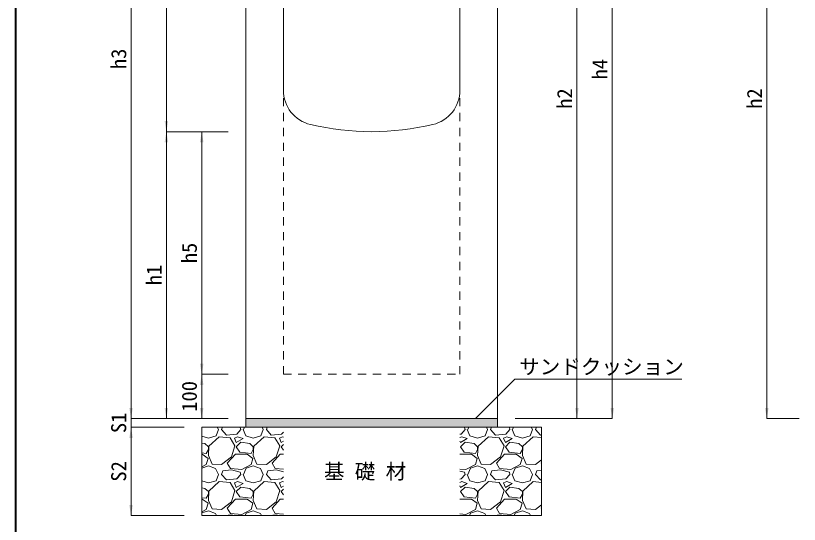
# Model space of a CAD drawing. Units: millimetres at full size; details may follow other scales. Extents: x 95 to 26200, y 7460 to 13400.
# Drawn here: x 18200 to 19975, y 9858 to 11011 of the extents above; entities that cross this region are included whole.
import ezdxf
from ezdxf.enums import TextEntityAlignment as Align

# ---------------------------------------------------------------- set-up
doc = ezdxf.new("R2010")
doc.units = ezdxf.units.MM
doc.header["$LTSCALE"] = 25
doc.linetypes.add('USER1', pattern=[1.35, 0.75, -0.6])
for name, color, linetype, lineweight in [('インサート', 3, 'USER1', 5), ('ハッチング_基礎', 150, 'Continuous', 5), ('図枠', 7, 'Continuous', 5), ('寸法線', 7, 'Continuous', 13), ('引出線', 4, 'Continuous', 9), ('本体', 2, 'Continuous', 20), ('舗装・基礎', 7, 'Continuous', 20)]:
    doc.layers.add(name, color=color, linetype=linetype, lineweight=lineweight)
doc.layers.add('ハッチング', color=7, linetype='Continuous')
doc.layers.add('文字', color=7, linetype='Continuous')
doc.styles.add('ＭＳ ゴシック', font='')
doc.styles.get('ＭＳ ゴシック').set_extended_font_data('MS Gothic')

# ---------------------------------------------------------------- blocks, each defined once
blk = doc.blocks.new('filled_arrow')
at = {"color": 0, "linetype": 'Continuous', "lineweight": -2}
blk.add_solid([(7.5, 1.25), (0, 0), (7.5, -1.25)], dxfattribs=at)

msp = doc.modelspace()

# ---------------------------------------------------------------- hatches: boundary and pattern name
at = {"layer": 'ハッチング'}
msp.add_hatch(color=256, dxfattribs=at).paths.add_polyline_path([(19291.34, 10078.28), (19291.34, 10098.28), (18721.34, 10098.28), (18721.34, 10078.28)])

# ---------------------------------------------------------------- linework, layer by layer
at = {"layer": 'インサート', "lineweight": 9}
msp.add_line((18721.34, 10640.03), (18721.34, 10656.53), dxfattribs=at)
at = {"layer": 'ハッチング_基礎'}
for p, q in [((18653.97, 10058.68), (18659.05, 10072.91)), ((18656.57, 10078.28), (18659.05, 10072.91)), ((18666.16, 10072.91), (18668.17, 10078.28)), ((18677.33, 10060.71), (18666.16, 10072.91)), ((18709.85, 10072.91), (18700.7, 10062.75)), ((18708.83, 10077.99), (18707.65, 10078.28)), ((18709.85, 10072.91), (18708.83, 10077.99)), ((18714.93, 10072.91), (18721.02, 10058.68)), ((18715.94, 10072.91), (18718.25, 10078.28)), ((18755.57, 10058.68), (18760.65, 10072.91)), ((18758.17, 10078.28), (18760.65, 10072.91)), ((18767.76, 10072.91), (18769.77, 10078.28)), ((18778.93, 10060.71), (18767.76, 10072.91)), ((18806.34, 10067.23), (18802.3, 10062.75)), ((19217.85, 10072.91), (19208.7, 10062.75)), ((19216.83, 10077.99), (19215.65, 10078.28)), ((19217.85, 10072.91), (19216.83, 10077.99)), ((19222.93, 10072.91), (19229.02, 10058.68)), ((19223.94, 10072.91), (19226.25, 10078.28)), ((19263.57, 10058.68), (19268.65, 10072.91)), ((19266.17, 10078.28), (19268.65, 10072.91)), ((19275.76, 10072.91), (19277.77, 10078.28)), ((19286.93, 10060.71), (19275.76, 10072.91)), ((19319.45, 10072.91), (19310.3, 10062.75)), ((19318.43, 10077.99), (19317.25, 10078.28)), ((19319.45, 10072.91), (19318.43, 10077.99)), ((19324.53, 10072.91), (19330.62, 10058.68)), ((19325.54, 10072.91), (19327.85, 10078.28)), ((19365.17, 10058.68), (19370.25, 10072.91)), ((19367.77, 10078.28), (19370.25, 10072.91)), ((19377.36, 10072.91), (19379.37, 10078.28)), ((19388.53, 10060.71), (19377.36, 10072.91)), ((18621.34, 10058.12), (18636.69, 10053.6)), ((18636.69, 10053.6), (18653.97, 10058.68)), ((18661.08, 10056.65), (18637.71, 10035.32)), ((18685.46, 10054.62), (18661.08, 10056.65)), ((18700.7, 10062.75), (18677.33, 10060.71)), ((18696.64, 10036.33), (18685.46, 10054.62)), ((18702.73, 10056.65), (18695.62, 10053.6)), ((18695.62, 10053.6), (18699.69, 10043.44)), ((18699.69, 10043.44), (18714.93, 10052.59)), ((18714.93, 10052.59), (18702.73, 10056.65)), ((18721.02, 10058.68), (18738.29, 10053.6)), ((18738.29, 10053.6), (18755.57, 10058.68)), ((18762.68, 10056.65), (18739.31, 10035.32)), ((18787.06, 10054.62), (18762.68, 10056.65)), ((18802.3, 10062.75), (18778.93, 10060.71)), ((18798.24, 10036.33), (18787.06, 10054.62)), ((18804.33, 10056.65), (18797.22, 10053.6)), ((18797.22, 10053.6), (18801.29, 10043.44)), ((18801.29, 10043.44), (18806.34, 10046.48)), ((18806.34, 10055.98), (18804.33, 10056.65)), ((19208.7, 10062.75), (19206.34, 10062.54)), ((19210.73, 10056.65), (19206.34, 10054.77)), ((19206.34, 10046.8), (19207.69, 10043.44)), ((19207.69, 10043.44), (19222.93, 10052.59)), ((19222.93, 10052.59), (19210.73, 10056.65)), ((19229.02, 10058.68), (19246.29, 10053.6)), ((19246.29, 10053.6), (19263.57, 10058.68)), ((19270.68, 10056.65), (19247.31, 10035.32)), ((19295.06, 10054.62), (19270.68, 10056.65)), ((19310.3, 10062.75), (19286.93, 10060.71)), ((19306.24, 10036.33), (19295.06, 10054.62)), ((19312.33, 10056.65), (19305.22, 10053.6)), ((19305.22, 10053.6), (19309.29, 10043.44)), ((19309.29, 10043.44), (19324.53, 10052.59)), ((19324.53, 10052.59), (19312.33, 10056.65)), ((19330.62, 10058.68), (19347.89, 10053.6)), ((19347.89, 10053.6), (19365.17, 10058.68)), ((19372.28, 10056.65), (19348.91, 10035.32)), ((19391.34, 10055.06), (19372.28, 10056.65)), ((19391.34, 10060.96), (19388.53, 10060.71)), ((18628.57, 10041.41), (18621.34, 10042.49)), ((18636.69, 10034.3), (18628.57, 10041.41)), ((18637.71, 10035.31), (18636.69, 10013.98)), ((18636.69, 10028.2), (18636.69, 10034.3)), ((18688.51, 10010.93), (18696.64, 10036.33)), ((18709.85, 10044.46), (18699.69, 10034.3)), ((18699.69, 10034.3), (18707.81, 10022.11)), ((18730.17, 10041.41), (18709.85, 10044.46)), ((18738.29, 10034.3), (18730.17, 10041.41)), ((18739.31, 10035.31), (18738.29, 10013.98)), ((18738.29, 10028.2), (18738.29, 10034.3)), ((18790.11, 10010.93), (18798.24, 10036.33)), ((18806.34, 10039.35), (18801.29, 10034.3)), ((18801.29, 10034.3), (18806.34, 10026.72)), ((19217.85, 10044.46), (19207.69, 10034.3)), ((19207.69, 10034.3), (19215.81, 10022.11)), ((19238.17, 10041.41), (19217.85, 10044.46)), ((19246.29, 10034.3), (19238.17, 10041.41)), ((19247.31, 10035.31), (19246.29, 10013.98)), ((19246.29, 10028.2), (19246.29, 10034.3)), ((19298.11, 10010.93), (19306.24, 10036.33)), ((19319.45, 10044.46), (19309.29, 10034.3)), ((19309.29, 10034.3), (19317.41, 10022.11)), ((19339.77, 10041.41), (19319.45, 10044.46)), ((19347.89, 10034.3), (19339.77, 10041.41)), ((19348.91, 10035.31), (19347.89, 10013.98)), ((19347.89, 10028.2), (19347.89, 10034.3)), ((18621.34, 10020.29), (18631.61, 10019.06)), ((18621.34, 10017.03), (18622.47, 10017.03)), ((18622.47, 10017.03), (18635.68, 10007.88)), ((18631.61, 10019.06), (18636.69, 10028.2)), ((18636.69, 10013.98), (18644.82, 9994.67)), ((18666.16, 9993.66), (18688.51, 10010.93)), ((18679.37, 9996.71), (18697.65, 10017.03)), ((18697.65, 10017.03), (18724.07, 10017.03)), ((18707.81, 10022.11), (18733.21, 10019.06)), ((18724.07, 10017.03), (18737.28, 10007.88)), ((18733.21, 10019.06), (18738.29, 10028.2)), ((18738.29, 10013.98), (18746.42, 9994.67)), ((18767.76, 9993.66), (18790.11, 10010.93)), ((18780.97, 9996.71), (18799.25, 10017.03)), ((18799.25, 10017.03), (18806.34, 10017.03)), ((19206.34, 10017.03), (19232.07, 10017.03)), ((19215.81, 10022.11), (19241.21, 10019.06)), ((19232.07, 10017.03), (19245.28, 10007.88)), ((19241.21, 10019.06), (19246.29, 10028.2)), ((19246.29, 10013.98), (19254.42, 9994.67)), ((19275.76, 9993.66), (19298.11, 10010.93)), ((19288.97, 9996.71), (19307.25, 10017.03)), ((19307.25, 10017.03), (19333.67, 10017.03)), ((19317.41, 10022.11), (19342.81, 10019.06)), ((19333.67, 10017.03), (19346.88, 10007.88)), ((19342.81, 10019.06), (19347.89, 10028.2)), ((19347.89, 10013.98), (19356.02, 9994.67)), ((18631.61, 9993.66), (18621.34, 9988.28)), ((18635.68, 10007.88), (18631.61, 9993.66)), ((18644.82, 9994.67), (18666.16, 9993.66)), ((18686.48, 9984.51), (18679.37, 9996.71)), ((18733.21, 9993.66), (18711.88, 9982.48)), ((18737.28, 10007.88), (18733.21, 9993.66)), ((18746.42, 9994.67), (18767.76, 9993.66)), ((18788.08, 9984.51), (18780.97, 9996.71)), ((19241.21, 9993.66), (19219.88, 9982.48)), ((19245.28, 10007.88), (19241.21, 9993.66)), ((19254.42, 9994.67), (19275.76, 9993.66)), ((19296.08, 9984.51), (19288.97, 9996.71)), ((19342.81, 9993.66), (19321.48, 9982.48)), ((19346.88, 10007.88), (19342.81, 9993.66)), ((19356.02, 9994.67), (19377.36, 9993.66)), ((19377.36, 9993.66), (19391.34, 10004.46)), ((19390.57, 9996.71), (19391.34, 9997.57)), ((19391.34, 9995.38), (19390.57, 9996.71)), ((18621.34, 9985.81), (18636.69, 9990.61)), ((18636.69, 9990.61), (18652.95, 9984.51)), ((18652.95, 9984.51), (18659.05, 9971.31)), ((18666.16, 9971.31), (18669.21, 9979.43)), ((18688.51, 9981.47), (18669.21, 9979.43)), ((18711.88, 9982.48), (18686.48, 9984.51)), ((18708.83, 9976.39), (18688.51, 9981.47)), ((18709.85, 9971.31), (18708.83, 9976.39)), ((18715.94, 9971.31), (18722.04, 9985.53)), ((18722.04, 9985.53), (18738.29, 9990.61)), ((18738.29, 9990.61), (18754.55, 9984.51)), ((18754.55, 9984.51), (18760.65, 9971.31)), ((18767.76, 9971.31), (18770.81, 9979.43)), ((18790.11, 9981.47), (18770.81, 9979.43)), ((18806.34, 9983.05), (18788.08, 9984.51)), ((18806.34, 9977.41), (18790.11, 9981.47)), ((19219.88, 9982.48), (19206.34, 9983.57)), ((19216.83, 9976.39), (19206.34, 9979.01)), ((19217.85, 9971.31), (19216.83, 9976.39)), ((19223.94, 9971.31), (19230.04, 9985.53)), ((19230.04, 9985.53), (19246.29, 9990.61)), ((19246.29, 9990.61), (19262.55, 9984.51)), ((19262.55, 9984.51), (19268.65, 9971.31)), ((19275.76, 9971.31), (19278.81, 9979.43)), ((19298.11, 9981.47), (19278.81, 9979.43)), ((19321.48, 9982.48), (19296.08, 9984.51)), ((19318.43, 9976.39), (19298.11, 9981.47)), ((19319.45, 9971.31), (19318.43, 9976.39)), ((19325.54, 9971.31), (19331.64, 9985.53)), ((19331.64, 9985.53), (19347.89, 9990.61)), ((19347.89, 9990.61), (19364.15, 9984.51)), ((19364.15, 9984.51), (19370.25, 9971.31)), ((19377.36, 9971.31), (19380.41, 9979.43)), ((19391.34, 9980.59), (19380.41, 9979.43)), ((18653.97, 9957.08), (18659.05, 9971.31)), ((18677.33, 9959.11), (18666.16, 9971.31)), ((18700.7, 9961.15), (18677.33, 9959.11)), ((18709.85, 9971.31), (18700.7, 9961.15)), ((18714.93, 9971.31), (18721.02, 9957.08)), ((18755.57, 9957.08), (18760.65, 9971.31)), ((18778.93, 9959.11), (18767.76, 9971.31)), ((18802.3, 9961.15), (18778.93, 9959.11)), ((18806.34, 9965.63), (18802.3, 9961.15)), ((19208.7, 9961.15), (19206.34, 9960.94)), ((19217.85, 9971.31), (19208.7, 9961.15)), ((19222.93, 9971.31), (19229.02, 9957.08)), ((19263.57, 9957.08), (19268.65, 9971.31)), ((19286.93, 9959.11), (19275.76, 9971.31)), ((19310.3, 9961.15), (19286.93, 9959.11)), ((19319.45, 9971.31), (19310.3, 9961.15)), ((19324.53, 9971.31), (19330.62, 9957.08)), ((19365.17, 9957.08), (19370.25, 9971.31)), ((19388.53, 9959.11), (19377.36, 9971.31)), ((19391.34, 9959.36), (19388.53, 9959.11)), ((18621.34, 9956.52), (18636.69, 9952)), ((18628.57, 9939.81), (18621.34, 9940.89)), ((18636.69, 9932.7), (18628.57, 9939.81)), ((18636.69, 9952), (18653.97, 9957.08)), ((18661.08, 9955.05), (18637.71, 9933.72)), ((18685.46, 9953.02), (18661.08, 9955.05)), ((18696.64, 9934.73), (18685.46, 9953.02)), ((18702.73, 9955.05), (18695.62, 9952)), ((18695.62, 9952), (18699.69, 9941.84)), ((18699.69, 9941.84), (18714.93, 9950.99)), ((18709.85, 9942.86), (18699.69, 9932.7)), ((18714.93, 9950.99), (18702.73, 9955.05)), ((18730.17, 9939.81), (18709.85, 9942.86)), ((18721.02, 9957.08), (18738.29, 9952)), ((18738.29, 9932.7), (18730.17, 9939.81)), ((18738.29, 9952), (18755.57, 9957.08)), ((18762.68, 9955.05), (18739.31, 9933.72)), ((18787.06, 9953.02), (18762.68, 9955.05)), ((18798.24, 9934.73), (18787.06, 9953.02)), ((18804.33, 9955.05), (18797.22, 9952)), ((18797.22, 9952), (18801.29, 9941.84)), ((18801.29, 9941.84), (18806.34, 9944.88)), ((18806.34, 9954.38), (18804.33, 9955.05)), ((19210.73, 9955.05), (19206.34, 9953.17)), ((19206.34, 9945.2), (19207.69, 9941.84)), ((19207.69, 9941.84), (19222.93, 9950.99)), ((19217.85, 9942.86), (19207.69, 9932.7)), ((19222.93, 9950.99), (19210.73, 9955.05)), ((19238.17, 9939.81), (19217.85, 9942.86)), ((19229.02, 9957.08), (19246.29, 9952)), ((19246.29, 9932.7), (19238.17, 9939.81)), ((19246.29, 9952), (19263.57, 9957.08)), ((19270.68, 9955.05), (19247.31, 9933.72)), ((19295.06, 9953.02), (19270.68, 9955.05)), ((19306.24, 9934.73), (19295.06, 9953.02)), ((19312.33, 9955.05), (19305.22, 9952)), ((19305.22, 9952), (19309.29, 9941.84)), ((19309.29, 9941.84), (19324.53, 9950.99)), ((19319.45, 9942.86), (19309.29, 9932.7)), ((19324.53, 9950.99), (19312.33, 9955.05)), ((19339.77, 9939.81), (19319.45, 9942.86)), ((19330.62, 9957.08), (19347.89, 9952)), ((19347.89, 9932.7), (19339.77, 9939.81)), ((19347.89, 9952), (19365.17, 9957.08)), ((19372.28, 9955.05), (19348.91, 9933.72)), ((19391.34, 9953.46), (19372.28, 9955.05)), ((18631.61, 9917.46), (18636.69, 9926.6)), ((18637.71, 9933.71), (18636.69, 9912.38)), ((18636.69, 9926.6), (18636.69, 9932.7)), ((18688.51, 9909.33), (18696.64, 9934.73)), ((18699.69, 9932.7), (18707.81, 9920.51)), ((18733.21, 9917.46), (18738.29, 9926.6)), ((18739.31, 9933.71), (18738.29, 9912.38)), ((18738.29, 9926.6), (18738.29, 9932.7)), ((18790.11, 9909.33), (18798.24, 9934.73)), ((18806.34, 9937.75), (18801.29, 9932.7)), ((18801.29, 9932.7), (18806.34, 9925.12)), ((19207.69, 9932.7), (19215.81, 9920.51)), ((19241.21, 9917.46), (19246.29, 9926.6)), ((19247.31, 9933.71), (19246.29, 9912.38)), ((19246.29, 9926.6), (19246.29, 9932.7)), ((19298.11, 9909.33), (19306.24, 9934.73)), ((19309.29, 9932.7), (19317.41, 9920.51)), ((19342.81, 9917.46), (19347.89, 9926.6)), ((19348.91, 9933.71), (19347.89, 9912.38)), ((19347.89, 9926.6), (19347.89, 9932.7)), ((18621.34, 9918.69), (18631.61, 9917.46)), ((18621.34, 9915.43), (18622.47, 9915.43)), ((18622.47, 9915.43), (18635.68, 9906.28)), ((18635.68, 9906.28), (18631.61, 9892.06)), ((18636.69, 9912.38), (18644.82, 9893.07)), ((18666.16, 9892.06), (18688.51, 9909.33)), ((18679.37, 9895.11), (18697.65, 9915.43)), ((18697.65, 9915.43), (18724.07, 9915.43)), ((18707.81, 9920.51), (18733.21, 9917.46)), ((18724.07, 9915.43), (18737.28, 9906.28)), ((18737.28, 9906.28), (18733.21, 9892.06)), ((18738.29, 9912.38), (18746.42, 9893.07)), ((18767.76, 9892.06), (18790.11, 9909.33)), ((18780.97, 9895.11), (18799.25, 9915.43)), ((18799.25, 9915.43), (18806.34, 9915.43)), ((19206.34, 9915.43), (19232.07, 9915.43)), ((19215.81, 9920.51), (19241.21, 9917.46)), ((19232.07, 9915.43), (19245.28, 9906.28)), ((19245.28, 9906.28), (19241.21, 9892.06)), ((19246.29, 9912.38), (19254.42, 9893.07)), ((19275.76, 9892.06), (19298.11, 9909.33)), ((19288.97, 9895.11), (19307.25, 9915.43)), ((19307.25, 9915.43), (19333.67, 9915.43)), ((19317.41, 9920.51), (19342.81, 9917.46)), ((19333.67, 9915.43), (19346.88, 9906.28)), ((19346.88, 9906.28), (19342.81, 9892.06)), ((19347.89, 9912.38), (19356.02, 9893.07)), ((18631.61, 9892.06), (18621.34, 9886.68)), ((18621.34, 9884.21), (18636.69, 9889.01)), ((18636.69, 9889.01), (18652.95, 9882.91)), ((18644.82, 9893.07), (18666.16, 9892.06)), ((18686.48, 9882.91), (18679.37, 9895.11)), ((18733.21, 9892.06), (18711.88, 9880.88)), ((18722.04, 9883.93), (18738.29, 9889.01)), ((18738.29, 9889.01), (18754.55, 9882.91)), ((18746.42, 9893.07), (18767.76, 9892.06)), ((18788.08, 9882.91), (18780.97, 9895.11)), ((19241.21, 9892.06), (19219.88, 9880.88)), ((19230.04, 9883.93), (19246.29, 9889.01)), ((19246.29, 9889.01), (19262.55, 9882.91)), ((19254.42, 9893.07), (19275.76, 9892.06)), ((19296.08, 9882.91), (19288.97, 9895.11)), ((19342.81, 9892.06), (19321.48, 9880.88)), ((19331.64, 9883.93), (19347.89, 9889.01)), ((19347.89, 9889.01), (19364.15, 9882.91)), ((19356.02, 9893.07), (19377.36, 9892.06)), ((19377.36, 9892.06), (19391.34, 9902.86)), ((19390.57, 9895.11), (19391.34, 9895.97)), ((19391.34, 9893.78), (19390.57, 9895.11)), ((18652.95, 9882.91), (18655.09, 9878.28)), ((18688.51, 9879.87), (18673.45, 9878.28)), ((18711.88, 9880.88), (18686.48, 9882.91)), ((18694.85, 9878.28), (18688.51, 9879.87)), ((18719.62, 9878.28), (18722.04, 9883.93)), ((18754.55, 9882.91), (18756.69, 9878.28)), ((18790.11, 9879.87), (18775.05, 9878.28)), ((18806.34, 9881.45), (18788.08, 9882.91)), ((18796.45, 9878.28), (18790.11, 9879.87)), ((19219.88, 9880.88), (19206.34, 9881.97)), ((19227.62, 9878.28), (19230.04, 9883.93)), ((19262.55, 9882.91), (19264.69, 9878.28)), ((19298.11, 9879.87), (19283.05, 9878.28)), ((19321.48, 9880.88), (19296.08, 9882.91)), ((19304.45, 9878.28), (19298.11, 9879.87)), ((19329.22, 9878.28), (19331.64, 9883.93)), ((19364.15, 9882.91), (19366.29, 9878.28)), ((19391.34, 9878.99), (19384.65, 9878.28))]:
    msp.add_line(p, q, dxfattribs=at)
at = {"layer": '図枠', "lineweight": 40}
for p in [(18200, 7799.96), (18200, 7659.96)]:
    msp.add_line(p, (18200, 13199.96), dxfattribs=at)
at = {"layer": '寸法線'}
for p, q in [((18461.34, 11728.28), (18461.34, 10098.28)), ((19551.34, 10098.28), (19551.34, 11681.28)), ((18541.34, 11548.28), (18541.34, 10748.28)), ((19471.34, 11548.28), (19471.34, 10098.28)), ((19901.34, 11548.28), (19901.34, 10098.28)), ((18681.34, 10748.28), (18541.34, 10748.28)), ((18541.34, 10748.28), (18541.34, 10098.28)), ((18681.34, 10748.28), (18541.34, 10748.28)), ((18621.34, 10198.28), (18621.34, 10748.28)), ((18681.34, 10748.28), (18621.34, 10748.28)), ((18681.34, 10198.28), (18621.34, 10198.28)), ((18621.34, 10098.28), (18621.34, 10198.28)), ((18681.34, 10198.28), (18621.34, 10198.28)), ((18461.34, 10146.28), (18461.34, 10030.28)), ((18681.34, 10098.28), (18461.34, 10098.28)), ((18681.34, 10098.28), (18461.34, 10098.28)), ((18681.34, 10098.28), (18541.34, 10098.28)), ((18681.34, 10098.28), (18621.34, 10098.28)), ((19331.34, 10098.28), (19471.34, 10098.28)), ((19331.34, 10098.28), (19551.34, 10098.28)), ((19974.96, 10098.28), (19901.34, 10098.28)), ((18581.34, 10078.28), (18461.34, 10078.28)), ((18461.34, 10078.28), (18461.34, 9878.28)), ((18581.34, 10078.28), (18461.34, 10078.28)), ((18581.34, 9878.28), (18461.34, 9878.28))]:
    msp.add_line(p, q, dxfattribs=at)
at = {"layer": '引出線'}
msp.add_lwpolyline([(19241.34, 10098.28), (19330.3, 10187.24), (19708.52, 10187.24)], dxfattribs=at)
at = {"layer": '本体'}
for p, q in [((18721.34, 10098.28), (18721.34, 11548.28)), ((18806.34, 10842.32), (18806.34, 11548.28)), ((19206.34, 10842.32), (19206.34, 11548.28)), ((19291.34, 10098.28), (19291.34, 11548.28)), ((18721.34, 10098.28), (19291.34, 10098.28)), ((19261.34, 10098.28), (18721.34, 10098.28))]:
    msp.add_line(p, q, dxfattribs=at)
at = {"layer": '本体', "linetype": 'USER1', "lineweight": 15}
for p, q in [((18806.34, 10198.28), (18806.34, 10842.32)), ((19206.34, 10198.28), (19206.34, 10842.32)), ((18806.34, 10198.28), (19206.34, 10198.28))]:
    msp.add_line(p, q, dxfattribs=at)
at = {"layer": '本体'}
for centre, radius, start, end in [((18886.34, 10842.32), 80, 180, 256.65764), ((19126.34, 10842.32), 80, 283.34236, 0), ((19006.34, 11348.28), 600, 256.65764, 283.34236)]:
    msp.add_arc(centre, radius, start, end, dxfattribs=at)
at = {"layer": '舗装・基礎', "color": 3}
for p, q in [((19291.34, 10098.28), (18721.34, 10098.28)), ((18721.34, 10098.28), (18721.34, 10078.28)), ((19291.34, 10098.28), (19291.34, 10078.28)), ((19391.34, 10078.28), (18621.34, 10078.28)), ((18621.34, 10078.28), (18621.34, 9878.28)), ((19391.34, 10078.28), (19391.34, 9878.28)), ((19391.34, 9878.28), (18621.34, 9878.28))]:
    msp.add_line(p, q, dxfattribs=at)

# ---------------------------------------------------------------- block references
at = {"layer": '寸法線', "xscale": 3.2, "yscale": 3.2}
for p, rotation in [((18541.34, 10748.28), 90), ((18541.34, 10748.28), 270), ((18621.34, 10748.28), 270), ((18621.34, 10198.28), 90), ((18621.34, 10198.28), 270), ((18461.34, 10098.28), 90), ((18461.34, 10098.28), 90), ((18541.34, 10098.28), 90), ((18621.34, 10098.28), 90), ((19471.34, 10098.28), 90), ((19551.34, 10098.28), 90), ((19901.34, 10098.28), 90), ((18461.34, 10078.28), 270), ((18461.34, 10078.28), 270), ((18461.34, 9878.28), 90)]:
    msp.add_blockref('filled_arrow', p, dxfattribs=dict(at, rotation=rotation))
at = {"layer": '引出線', "xscale": 0.133, "yscale": 0.133, "rotation": 45}
msp.add_blockref('filled_arrow', (19241.34, 10098.28), dxfattribs=at)

# ---------------------------------------------------------------- texts
at = {"layer": '寸法線', "style": 'ＭＳ ゴシック'}
for s, p in [('h3', (18433.34, 10913.28)), ('h4', (19523.34, 10889.78)), ('h2', (19443.34, 10823.28)), ('h2', (19873.34, 10823.28)), ('h5', (18593.34, 10473.28)), ('h1', (18513.34, 10423.28)), ('100', (18593.34, 10148.28)), ('S1', (18433.34, 10088.28)), ('S2', (18433.34, 9978.28))]:
    msp.add_text(s, height=34.18, rotation=90, dxfattribs=at).set_placement(p, align=Align.MIDDLE_CENTER)
at = {"layer": '引出線', "style": 'ＭＳ ゴシック'}
msp.add_text('サンドクッション', height=34.18, dxfattribs=at).set_placement((19340.3, 10232.63), align=Align.TOP_LEFT)
at = {"layer": '文字', "style": 'ＭＳ ゴシック'}
msp.add_text('基 礎 材', height=34.18, dxfattribs=at).set_placement((18991.34, 9978.28), align=Align.MIDDLE_CENTER)

doc.saveas('drawing.dxf')
